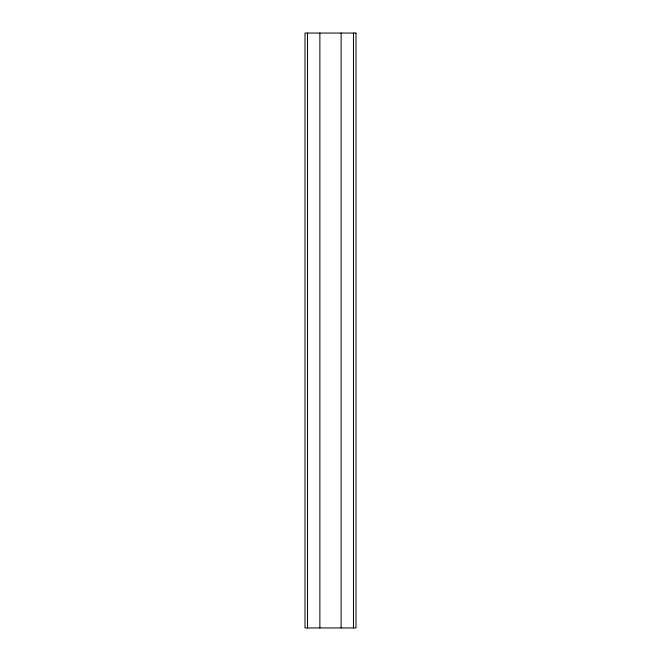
<?xml version="1.0" encoding="UTF-8"?>
<svg xmlns="http://www.w3.org/2000/svg" width="661" height="661" viewBox="0 0 661 661"><rect width="100%" height="100%" fill="white"/><g stroke="black" fill="none" stroke-linecap="round" stroke-linejoin="round"><path stroke-width="0.99" d="M353.461 33.05L353.461 627.95M341.126 33.05L341.126 627.95M319.874 33.05L319.874 627.95M307.539 33.05L307.539 627.95M355.998 33.05L305.002 33.05L305.002 627.95L355.998 627.95L355.998 33.05"/></g></svg>
